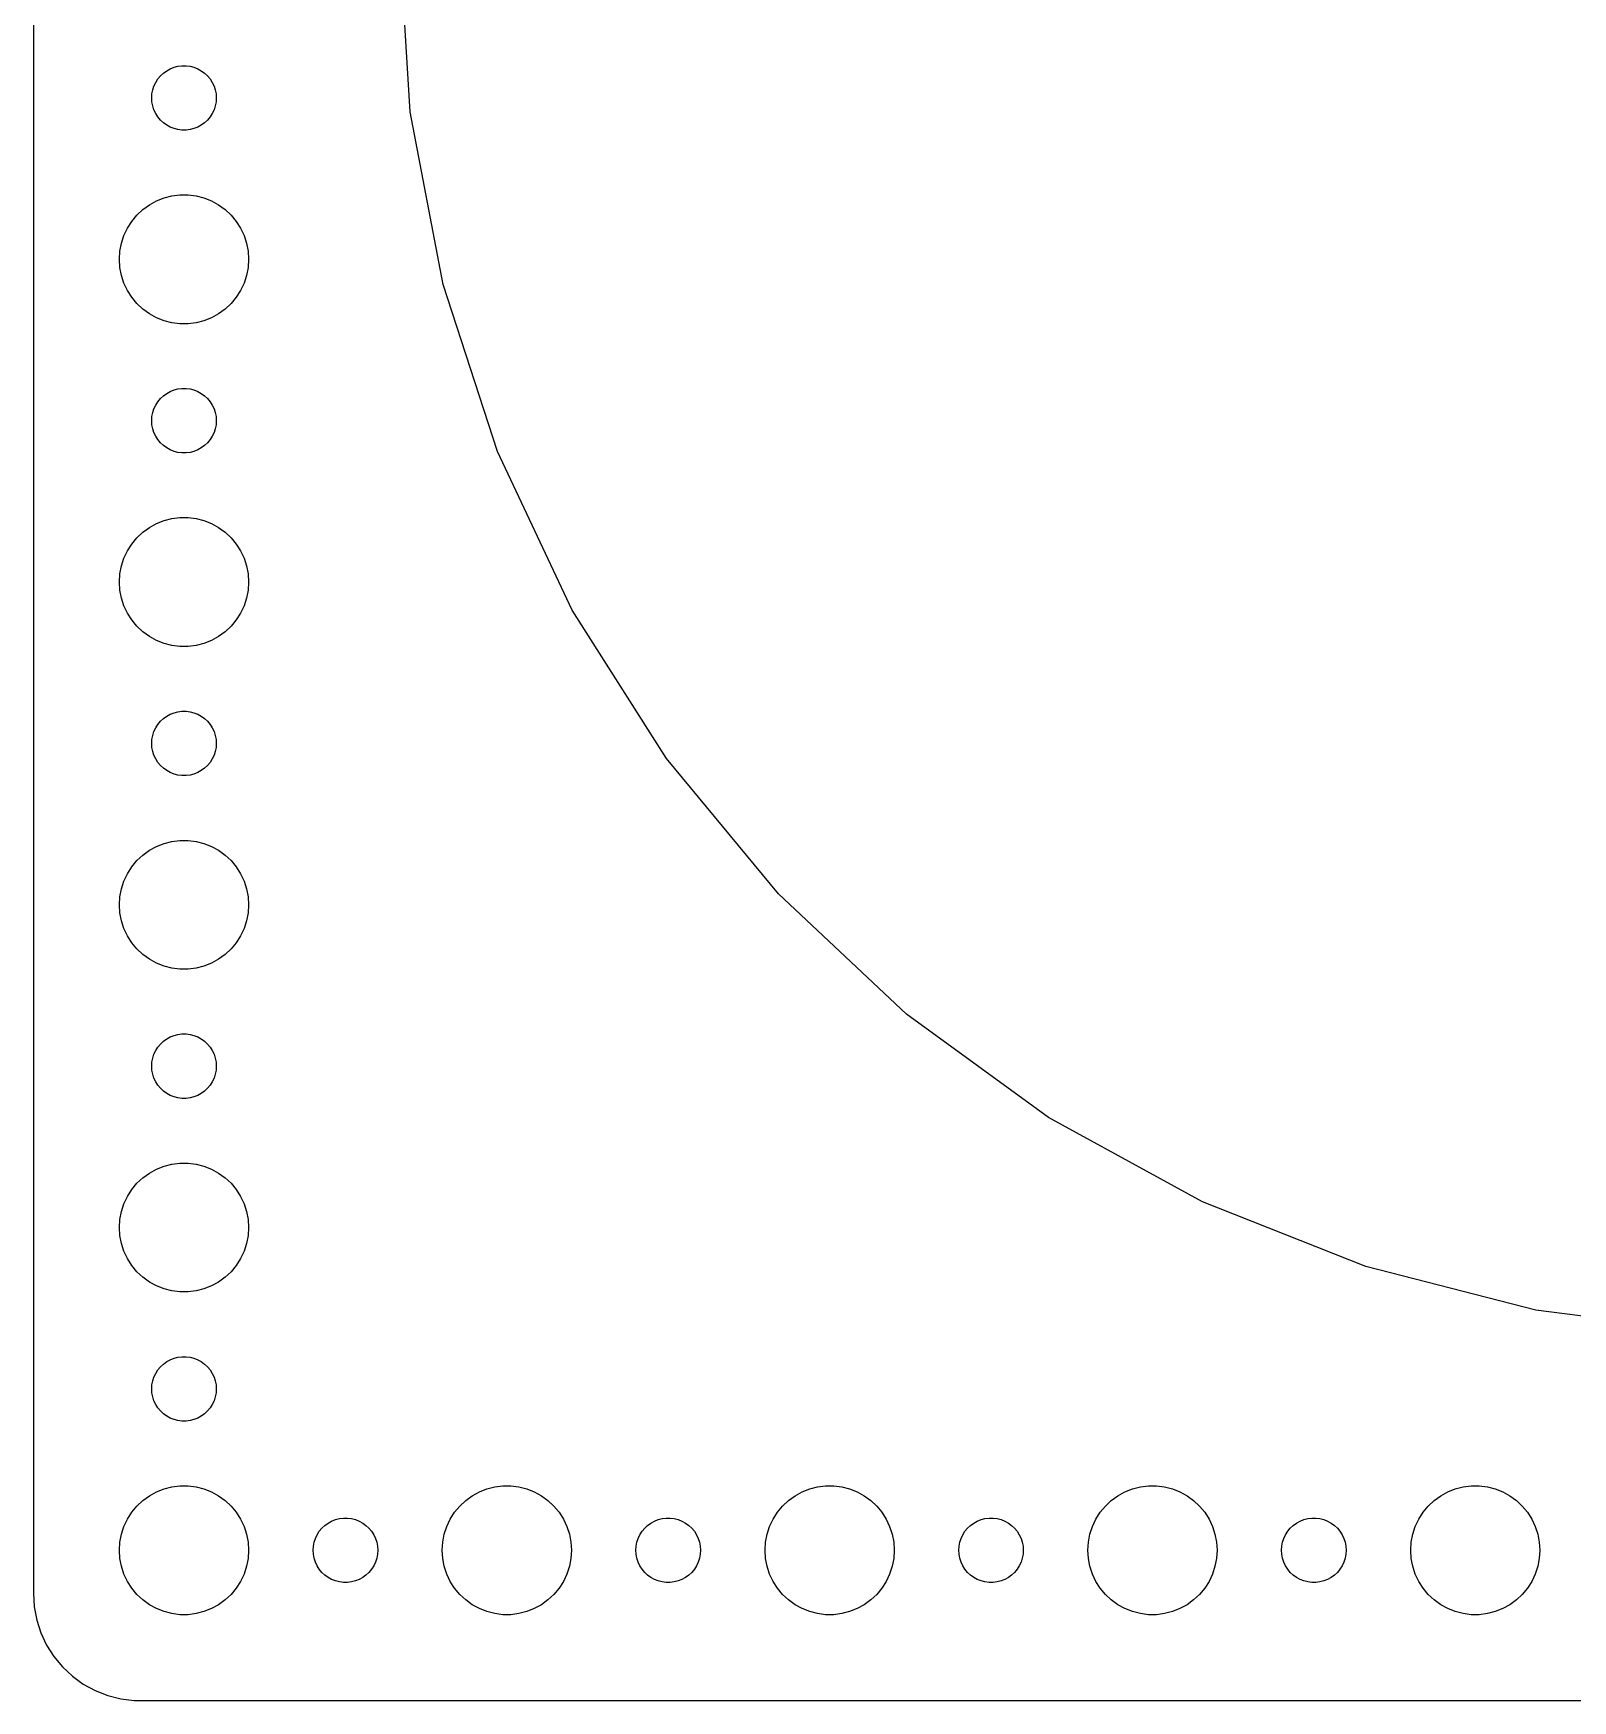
# Model space of a CAD drawing. Header units: metres. Extents: x -352 to 352, y -82 to 82.
# Drawn here: x -352 to -280.5, y -82 to -4.5 of the extents above; entities that cross this region are included whole.
import ezdxf

# ---------------------------------------------------------------- set-up
doc = ezdxf.new("R2010")
doc.units = ezdxf.units.M

msp = doc.modelspace()

# ---------------------------------------------------------------- linework, layer by layer
for p, q in [((-352, 77), (-352, -77)), ((-334.487, -8.14665), (-335, 0)), ((-345.804, -6.23351), (-345.639, -6.14275)), ((-345.639, -6.14275), (-345.464, -6.07341)), ((-345.464, -6.07341), (-345.281, -6.02657)), ((-345.281, -6.02657), (-345.094, -6.00294)), ((-345.094, -6.00294), (-344.906, -6.00294)), ((-344.906, -6.00294), (-344.719, -6.02657)), ((-344.719, -6.02657), (-344.536, -6.07341)), ((-344.536, -6.07341), (-344.361, -6.14275)), ((-344.361, -6.14275), (-344.196, -6.23351)), ((-346.453, -7.12695), (-346.395, -6.9478)), ((-346.395, -6.9478), (-346.314, -6.77736)), ((-346.314, -6.77736), (-346.214, -6.61832)), ((-346.214, -6.61832), (-346.093, -6.47318)), ((-346.093, -6.47318), (-345.956, -6.34422)), ((-345.956, -6.34422), (-345.804, -6.23351)), ((-344.196, -6.23351), (-344.044, -6.34422)), ((-344.044, -6.34422), (-343.907, -6.47318)), ((-343.907, -6.47318), (-343.786, -6.61832)), ((-343.786, -6.61832), (-343.686, -6.77736)), ((-343.686, -6.77736), (-343.605, -6.9478)), ((-343.605, -6.9478), (-343.547, -7.12695)), ((-346.5, -7.5), (-346.488, -7.312)), ((-346.488, -7.68799), (-346.5, -7.5)), ((-346.488, -7.312), (-346.453, -7.12695)), ((-346.453, -7.87303), (-346.488, -7.68799)), ((-343.547, -7.12695), (-343.512, -7.312)), ((-343.512, -7.68799), (-343.547, -7.87303)), ((-343.512, -7.312), (-343.5, -7.5)), ((-343.5, -7.5), (-343.512, -7.68799)), ((-346.395, -8.05219), (-346.453, -7.87303)), ((-346.314, -8.22263), (-346.395, -8.05219)), ((-346.214, -8.38167), (-346.314, -8.22263)), ((-346.093, -8.52681), (-346.214, -8.38167)), ((-343.786, -8.38167), (-343.907, -8.52681)), ((-343.686, -8.22263), (-343.786, -8.38167)), ((-343.605, -8.05219), (-343.686, -8.22263)), ((-343.547, -7.87303), (-343.605, -8.05219)), ((-332.958, -16.1648), (-334.487, -8.14665)), ((-345.956, -8.65576), (-346.093, -8.52681)), ((-345.804, -8.76648), (-345.956, -8.65576)), ((-345.639, -8.85724), (-345.804, -8.76648)), ((-345.464, -8.92657), (-345.639, -8.85724)), ((-345.281, -8.97342), (-345.464, -8.92657)), ((-345.094, -8.99704), (-345.281, -8.97342)), ((-344.906, -8.99704), (-345.094, -8.99704)), ((-344.719, -8.97342), (-344.906, -8.99704)), ((-344.536, -8.92657), (-344.719, -8.97342)), ((-344.361, -8.85724), (-344.536, -8.92657)), ((-344.196, -8.76648), (-344.361, -8.85724)), ((-344.044, -8.65576), (-344.196, -8.76648)), ((-343.907, -8.52681), (-344.044, -8.65576)), ((-346.607, -12.467), (-346.277, -12.2855)), ((-346.277, -12.2855), (-345.927, -12.1468)), ((-345.927, -12.1468), (-345.562, -12.0531)), ((-345.562, -12.0531), (-345.188, -12.0059)), ((-345.188, -12.0059), (-344.812, -12.0059)), ((-344.812, -12.0059), (-344.438, -12.0531)), ((-344.438, -12.0531), (-344.073, -12.1468)), ((-344.073, -12.1468), (-343.723, -12.2855)), ((-343.723, -12.2855), (-343.393, -12.467)), ((-347.427, -13.2366), (-347.187, -12.9464)), ((-347.187, -12.9464), (-346.912, -12.6884)), ((-346.912, -12.6884), (-346.607, -12.467)), ((-343.393, -12.467), (-343.088, -12.6884)), ((-343.088, -12.6884), (-342.813, -12.9464)), ((-342.813, -12.9464), (-342.573, -13.2366)), ((-347.906, -14.2539), (-347.789, -13.8956)), ((-347.789, -13.8956), (-347.629, -13.5547)), ((-347.629, -13.5547), (-347.427, -13.2366)), ((-342.573, -13.2366), (-342.371, -13.5547)), ((-342.371, -13.5547), (-342.211, -13.8956)), ((-342.211, -13.8956), (-342.094, -14.2539)), ((-348, -15), (-347.976, -14.624)), ((-347.976, -14.624), (-347.906, -14.2539)), ((-342.094, -14.2539), (-342.024, -14.624)), ((-342.024, -14.624), (-342, -15)), ((-347.976, -15.376), (-348, -15)), ((-347.906, -15.7461), (-347.976, -15.376)), ((-342.024, -15.376), (-342.094, -15.7461)), ((-342, -15), (-342.024, -15.376)), ((-347.789, -16.1044), (-347.906, -15.7461)), ((-347.629, -16.4453), (-347.789, -16.1044)), ((-342.211, -16.1044), (-342.371, -16.4453)), ((-342.094, -15.7461), (-342.211, -16.1044)), ((-330.435, -23.9281), (-332.958, -16.1648)), ((-347.427, -16.7634), (-347.629, -16.4453)), ((-347.187, -17.0536), (-347.427, -16.7634)), ((-342.573, -16.7634), (-342.813, -17.0536)), ((-342.371, -16.4453), (-342.573, -16.7634)), ((-346.912, -17.3115), (-347.187, -17.0536)), ((-346.607, -17.533), (-346.912, -17.3115)), ((-346.277, -17.7145), (-346.607, -17.533)), ((-345.927, -17.8532), (-346.277, -17.7145)), ((-343.723, -17.7145), (-344.073, -17.8532)), ((-343.393, -17.533), (-343.723, -17.7145)), ((-343.088, -17.3115), (-343.393, -17.533)), ((-342.813, -17.0536), (-343.088, -17.3115)), ((-345.562, -17.9469), (-345.927, -17.8532)), ((-345.188, -17.9941), (-345.562, -17.9469)), ((-344.812, -17.9941), (-345.188, -17.9941)), ((-344.438, -17.9469), (-344.812, -17.9941)), ((-344.073, -17.8532), (-344.438, -17.9469)), ((-346.314, -21.7774), (-346.214, -21.6183)), ((-346.214, -21.6183), (-346.093, -21.4732)), ((-346.093, -21.4732), (-345.956, -21.3442)), ((-345.956, -21.3442), (-345.804, -21.2335)), ((-345.804, -21.2335), (-345.639, -21.1427)), ((-345.639, -21.1427), (-345.464, -21.0734)), ((-345.464, -21.0734), (-345.281, -21.0266)), ((-345.281, -21.0266), (-345.094, -21.003)), ((-345.094, -21.003), (-344.906, -21.003)), ((-344.906, -21.003), (-344.719, -21.0266)), ((-344.719, -21.0266), (-344.536, -21.0734)), ((-344.536, -21.0734), (-344.361, -21.1427)), ((-344.361, -21.1427), (-344.196, -21.2335)), ((-344.196, -21.2335), (-344.044, -21.3442)), ((-344.044, -21.3442), (-343.907, -21.4732)), ((-343.907, -21.4732), (-343.786, -21.6183)), ((-343.786, -21.6183), (-343.686, -21.7774)), ((-346.5, -22.5), (-346.488, -22.312)), ((-346.488, -22.312), (-346.453, -22.127)), ((-346.453, -22.127), (-346.395, -21.9478)), ((-346.395, -21.9478), (-346.314, -21.7774)), ((-343.686, -21.7774), (-343.605, -21.9478)), ((-343.605, -21.9478), (-343.547, -22.127)), ((-343.547, -22.127), (-343.512, -22.312)), ((-343.512, -22.312), (-343.5, -22.5)), ((-346.488, -22.688), (-346.5, -22.5)), ((-346.453, -22.873), (-346.488, -22.688)), ((-346.395, -23.0522), (-346.453, -22.873)), ((-346.314, -23.2226), (-346.395, -23.0522)), ((-346.214, -23.3817), (-346.314, -23.2226)), ((-343.686, -23.2226), (-343.786, -23.3817)), ((-343.605, -23.0522), (-343.686, -23.2226)), ((-343.547, -22.873), (-343.605, -23.0522)), ((-343.512, -22.688), (-343.547, -22.873)), ((-343.5, -22.5), (-343.512, -22.688)), ((-346.093, -23.5268), (-346.214, -23.3817)), ((-345.956, -23.6558), (-346.093, -23.5268)), ((-345.804, -23.7665), (-345.956, -23.6558)), ((-345.639, -23.8572), (-345.804, -23.7665)), ((-345.464, -23.9266), (-345.639, -23.8572)), ((-345.281, -23.9734), (-345.464, -23.9266)), ((-345.094, -23.997), (-345.281, -23.9734)), ((-344.906, -23.997), (-345.094, -23.997)), ((-344.719, -23.9734), (-344.906, -23.997)), ((-344.536, -23.9266), (-344.719, -23.9734)), ((-344.361, -23.8572), (-344.536, -23.9266)), ((-344.196, -23.7665), (-344.361, -23.8572)), ((-344.044, -23.6558), (-344.196, -23.7665)), ((-343.907, -23.5268), (-344.044, -23.6558)), ((-343.786, -23.3817), (-343.907, -23.5268)), ((-326.96, -31.314), (-330.435, -23.9281)), ((-345.927, -27.1468), (-345.562, -27.0531)), ((-345.562, -27.0531), (-345.188, -27.0059)), ((-345.188, -27.0059), (-344.812, -27.0059)), ((-344.812, -27.0059), (-344.438, -27.0531)), ((-344.438, -27.0531), (-344.073, -27.1468)), ((-347.187, -27.9464), (-346.912, -27.6884)), ((-346.912, -27.6884), (-346.607, -27.467)), ((-346.607, -27.467), (-346.277, -27.2855)), ((-346.277, -27.2855), (-345.927, -27.1468)), ((-344.073, -27.1468), (-343.723, -27.2855)), ((-343.723, -27.2855), (-343.393, -27.467)), ((-343.393, -27.467), (-343.088, -27.6884)), ((-343.088, -27.6884), (-342.813, -27.9464)), ((-347.789, -28.8956), (-347.629, -28.5547)), ((-347.629, -28.5547), (-347.427, -28.2366)), ((-347.427, -28.2366), (-347.187, -27.9464)), ((-342.813, -27.9464), (-342.573, -28.2366)), ((-342.573, -28.2366), (-342.371, -28.5547)), ((-342.371, -28.5547), (-342.211, -28.8956)), ((-347.976, -29.624), (-347.906, -29.2539)), ((-347.906, -29.2539), (-347.789, -28.8956)), ((-342.211, -28.8956), (-342.094, -29.2539)), ((-342.094, -29.2539), (-342.024, -29.624)), ((-348, -30), (-347.976, -29.624)), ((-347.976, -30.376), (-348, -30)), ((-342.024, -29.624), (-342, -30)), ((-342, -30), (-342.024, -30.376)), ((-347.906, -30.7461), (-347.976, -30.376)), ((-347.789, -31.1044), (-347.906, -30.7461)), ((-342.094, -30.7461), (-342.211, -31.1044)), ((-342.024, -30.376), (-342.094, -30.7461)), ((-347.629, -31.4453), (-347.789, -31.1044)), ((-347.427, -31.7634), (-347.629, -31.4453)), ((-347.187, -32.0536), (-347.427, -31.7634)), ((-342.573, -31.7634), (-342.813, -32.0536)), ((-342.371, -31.4453), (-342.573, -31.7634)), ((-342.211, -31.1044), (-342.371, -31.4453)), ((-322.586, -38.206), (-326.96, -31.314)), ((-346.912, -32.3115), (-347.187, -32.0536)), ((-346.607, -32.533), (-346.912, -32.3115)), ((-346.277, -32.7145), (-346.607, -32.533)), ((-343.393, -32.533), (-343.723, -32.7145)), ((-343.088, -32.3115), (-343.393, -32.533)), ((-342.813, -32.0536), (-343.088, -32.3115)), ((-345.927, -32.8532), (-346.277, -32.7145)), ((-345.562, -32.9469), (-345.927, -32.8532)), ((-345.188, -32.9941), (-345.562, -32.9469)), ((-344.812, -32.9941), (-345.188, -32.9941)), ((-344.438, -32.9469), (-344.812, -32.9941)), ((-344.073, -32.8532), (-344.438, -32.9469)), ((-343.723, -32.7145), (-344.073, -32.8532)), ((-346.093, -36.4732), (-345.956, -36.3442)), ((-345.956, -36.3442), (-345.804, -36.2335)), ((-345.804, -36.2335), (-345.639, -36.1428)), ((-345.639, -36.1428), (-345.464, -36.0734)), ((-345.464, -36.0734), (-345.281, -36.0266)), ((-345.281, -36.0266), (-345.094, -36.003)), ((-345.094, -36.003), (-344.906, -36.003)), ((-344.906, -36.003), (-344.719, -36.0266)), ((-344.719, -36.0266), (-344.536, -36.0734)), ((-344.536, -36.0734), (-344.361, -36.1428)), ((-344.361, -36.1428), (-344.196, -36.2335)), ((-344.196, -36.2335), (-344.044, -36.3442)), ((-344.044, -36.3442), (-343.907, -36.4732)), ((-346.488, -37.312), (-346.453, -37.127)), ((-346.453, -37.127), (-346.395, -36.9478)), ((-346.395, -36.9478), (-346.314, -36.7774)), ((-346.314, -36.7774), (-346.214, -36.6183)), ((-346.214, -36.6183), (-346.093, -36.4732)), ((-343.907, -36.4732), (-343.786, -36.6183)), ((-343.786, -36.6183), (-343.686, -36.7774)), ((-343.686, -36.7774), (-343.605, -36.9478)), ((-343.605, -36.9478), (-343.547, -37.127)), ((-343.547, -37.127), (-343.512, -37.312)), ((-346.5, -37.5), (-346.488, -37.312)), ((-346.488, -37.688), (-346.5, -37.5)), ((-346.453, -37.873), (-346.488, -37.688)), ((-346.395, -38.0522), (-346.453, -37.873)), ((-343.547, -37.873), (-343.605, -38.0522)), ((-343.512, -37.688), (-343.547, -37.873)), ((-343.512, -37.312), (-343.5, -37.5)), ((-343.5, -37.5), (-343.512, -37.688)), ((-346.314, -38.2226), (-346.395, -38.0522)), ((-346.214, -38.3817), (-346.314, -38.2226)), ((-346.093, -38.5268), (-346.214, -38.3817)), ((-345.956, -38.6558), (-346.093, -38.5268)), ((-345.804, -38.7665), (-345.956, -38.6558)), ((-344.044, -38.6558), (-344.196, -38.7665)), ((-343.907, -38.5268), (-344.044, -38.6558)), ((-343.786, -38.3817), (-343.907, -38.5268)), ((-343.686, -38.2226), (-343.786, -38.3817)), ((-343.605, -38.0522), (-343.686, -38.2226)), ((-317.383, -44.4956), (-322.586, -38.206)), ((-345.639, -38.8572), (-345.804, -38.7665)), ((-345.464, -38.9266), (-345.639, -38.8572)), ((-345.281, -38.9734), (-345.464, -38.9266)), ((-345.094, -38.997), (-345.281, -38.9734)), ((-344.906, -38.997), (-345.094, -38.997)), ((-344.719, -38.9734), (-344.906, -38.997)), ((-344.536, -38.9266), (-344.719, -38.9734)), ((-344.361, -38.8572), (-344.536, -38.9266)), ((-344.196, -38.7665), (-344.361, -38.8572)), ((-346.912, -42.6885), (-346.607, -42.467)), ((-346.607, -42.467), (-346.277, -42.2855)), ((-346.277, -42.2855), (-345.927, -42.1468)), ((-345.927, -42.1468), (-345.562, -42.0531)), ((-345.562, -42.0531), (-345.188, -42.0059)), ((-345.188, -42.0059), (-344.812, -42.0059)), ((-344.812, -42.0059), (-344.438, -42.0531)), ((-344.438, -42.0531), (-344.073, -42.1468)), ((-344.073, -42.1468), (-343.723, -42.2855)), ((-343.723, -42.2855), (-343.393, -42.467)), ((-343.393, -42.467), (-343.088, -42.6885)), ((-347.629, -43.5547), (-347.427, -43.2366)), ((-347.427, -43.2366), (-347.187, -42.9464)), ((-347.187, -42.9464), (-346.912, -42.6885)), ((-343.088, -42.6885), (-342.813, -42.9464)), ((-342.813, -42.9464), (-342.573, -43.2366)), ((-342.573, -43.2366), (-342.371, -43.5547)), ((-347.906, -44.2539), (-347.789, -43.8956)), ((-347.789, -43.8956), (-347.629, -43.5547)), ((-342.371, -43.5547), (-342.211, -43.8956)), ((-342.211, -43.8956), (-342.094, -44.2539)), ((-348, -45), (-347.976, -44.624)), ((-347.976, -44.624), (-347.906, -44.2539)), ((-342.094, -44.2539), (-342.024, -44.624)), ((-342.024, -44.624), (-342, -45)), ((-311.433, -50.0834), (-317.383, -44.4956)), ((-347.976, -45.376), (-348, -45)), ((-347.906, -45.7461), (-347.976, -45.376)), ((-342.024, -45.376), (-342.094, -45.7461)), ((-342, -45), (-342.024, -45.376)), ((-347.789, -46.1044), (-347.906, -45.7461)), ((-347.629, -46.4453), (-347.789, -46.1044)), ((-347.427, -46.7634), (-347.629, -46.4453)), ((-342.371, -46.4453), (-342.573, -46.7634)), ((-342.211, -46.1044), (-342.371, -46.4453)), ((-342.094, -45.7461), (-342.211, -46.1044)), ((-347.187, -47.0536), (-347.427, -46.7634)), ((-346.912, -47.3115), (-347.187, -47.0536)), ((-342.813, -47.0536), (-343.088, -47.3115)), ((-342.573, -46.7634), (-342.813, -47.0536)), ((-346.607, -47.533), (-346.912, -47.3115)), ((-346.277, -47.7145), (-346.607, -47.533)), ((-345.927, -47.8532), (-346.277, -47.7145)), ((-345.562, -47.9469), (-345.927, -47.8532)), ((-345.188, -47.9941), (-345.562, -47.9469)), ((-344.812, -47.9941), (-345.188, -47.9941)), ((-344.438, -47.9469), (-344.812, -47.9941)), ((-344.073, -47.8532), (-344.438, -47.9469)), ((-343.723, -47.7145), (-344.073, -47.8532)), ((-343.393, -47.533), (-343.723, -47.7145)), ((-343.088, -47.3115), (-343.393, -47.533)), ((-304.829, -54.8813), (-311.433, -50.0834)), ((-345.804, -51.2335), (-345.639, -51.1428)), ((-345.639, -51.1428), (-345.464, -51.0734)), ((-345.464, -51.0734), (-345.281, -51.0266)), ((-345.281, -51.0266), (-345.094, -51.003)), ((-345.094, -51.003), (-344.906, -51.003)), ((-344.906, -51.003), (-344.719, -51.0266)), ((-344.719, -51.0266), (-344.536, -51.0734)), ((-344.536, -51.0734), (-344.361, -51.1428)), ((-344.361, -51.1428), (-344.196, -51.2335)), ((-346.395, -51.9478), (-346.314, -51.7774)), ((-346.314, -51.7774), (-346.214, -51.6183)), ((-346.214, -51.6183), (-346.093, -51.4732)), ((-346.093, -51.4732), (-345.956, -51.3442)), ((-345.956, -51.3442), (-345.804, -51.2335)), ((-344.196, -51.2335), (-344.044, -51.3442)), ((-344.044, -51.3442), (-343.907, -51.4732)), ((-343.907, -51.4732), (-343.786, -51.6183)), ((-343.786, -51.6183), (-343.686, -51.7774)), ((-343.686, -51.7774), (-343.605, -51.9478)), ((-346.5, -52.5), (-346.488, -52.312)), ((-346.488, -52.688), (-346.5, -52.5)), ((-346.488, -52.312), (-346.453, -52.127)), ((-346.453, -52.873), (-346.488, -52.688)), ((-346.453, -52.127), (-346.395, -51.9478)), ((-343.605, -51.9478), (-343.547, -52.127)), ((-343.547, -52.127), (-343.512, -52.312)), ((-343.512, -52.688), (-343.547, -52.873)), ((-343.512, -52.312), (-343.5, -52.5)), ((-343.5, -52.5), (-343.512, -52.688)), ((-346.395, -53.0522), (-346.453, -52.873)), ((-346.314, -53.2226), (-346.395, -53.0522)), ((-346.214, -53.3817), (-346.314, -53.2226)), ((-346.093, -53.5268), (-346.214, -53.3817)), ((-343.786, -53.3817), (-343.907, -53.5268)), ((-343.686, -53.2226), (-343.786, -53.3817)), ((-343.605, -53.0522), (-343.686, -53.2226)), ((-343.547, -52.873), (-343.605, -53.0522)), ((-345.956, -53.6558), (-346.093, -53.5268)), ((-345.804, -53.7665), (-345.956, -53.6558)), ((-345.639, -53.8572), (-345.804, -53.7665)), ((-345.464, -53.9266), (-345.639, -53.8572)), ((-345.281, -53.9734), (-345.464, -53.9266)), ((-345.094, -53.997), (-345.281, -53.9734)), ((-344.906, -53.997), (-345.094, -53.997)), ((-344.719, -53.9734), (-344.906, -53.997)), ((-344.536, -53.9266), (-344.719, -53.9734)), ((-344.361, -53.8572), (-344.536, -53.9266)), ((-344.196, -53.7665), (-344.361, -53.8572)), ((-344.044, -53.6558), (-344.196, -53.7665)), ((-343.907, -53.5268), (-344.044, -53.6558)), ((-297.676, -58.8138), (-304.829, -54.8813)), ((-346.607, -57.467), (-346.277, -57.2855)), ((-346.277, -57.2855), (-345.927, -57.1468)), ((-345.927, -57.1468), (-345.562, -57.0531)), ((-345.562, -57.0531), (-345.188, -57.0059)), ((-345.188, -57.0059), (-344.812, -57.0059)), ((-344.812, -57.0059), (-344.438, -57.0531)), ((-344.438, -57.0531), (-344.073, -57.1468)), ((-344.073, -57.1468), (-343.723, -57.2855)), ((-343.723, -57.2855), (-343.393, -57.467)), ((-347.427, -58.2366), (-347.187, -57.9464)), ((-347.187, -57.9464), (-346.912, -57.6885)), ((-346.912, -57.6885), (-346.607, -57.467)), ((-343.393, -57.467), (-343.088, -57.6885)), ((-343.088, -57.6885), (-342.813, -57.9464)), ((-342.813, -57.9464), (-342.573, -58.2366)), ((-347.789, -58.8956), (-347.629, -58.5547)), ((-347.629, -58.5547), (-347.427, -58.2366)), ((-342.573, -58.2366), (-342.371, -58.5547)), ((-342.371, -58.5547), (-342.211, -58.8956)), ((-290.086, -61.8187), (-297.676, -58.8138)), ((-348, -60), (-347.976, -59.624)), ((-347.976, -59.624), (-347.906, -59.2539)), ((-347.906, -59.2539), (-347.789, -58.8956)), ((-342.211, -58.8956), (-342.094, -59.2539)), ((-342.094, -59.2539), (-342.024, -59.624)), ((-342.024, -59.624), (-342, -60)), ((-347.976, -60.376), (-348, -60)), ((-347.906, -60.7461), (-347.976, -60.376)), ((-342.024, -60.376), (-342.094, -60.7461)), ((-342, -60), (-342.024, -60.376)), ((-347.789, -61.1044), (-347.906, -60.7461)), ((-347.629, -61.4453), (-347.789, -61.1044)), ((-342.211, -61.1044), (-342.371, -61.4453)), ((-342.094, -60.7461), (-342.211, -61.1044)), ((-347.427, -61.7634), (-347.629, -61.4453)), ((-347.187, -62.0536), (-347.427, -61.7634)), ((-342.573, -61.7634), (-342.813, -62.0536)), ((-342.371, -61.4453), (-342.573, -61.7634)), ((-282.18, -63.8487), (-290.086, -61.8187)), ((-346.912, -62.3115), (-347.187, -62.0536)), ((-346.607, -62.533), (-346.912, -62.3115)), ((-346.277, -62.7145), (-346.607, -62.533)), ((-345.927, -62.8532), (-346.277, -62.7145)), ((-343.723, -62.7145), (-344.073, -62.8532)), ((-343.393, -62.533), (-343.723, -62.7145)), ((-343.088, -62.3115), (-343.393, -62.533)), ((-342.813, -62.0536), (-343.088, -62.3115)), ((-345.562, -62.9469), (-345.927, -62.8532)), ((-345.188, -62.9941), (-345.562, -62.9469)), ((-344.812, -62.9941), (-345.188, -62.9941)), ((-344.438, -62.9469), (-344.812, -62.9941)), ((-344.073, -62.8532), (-344.438, -62.9469)), ((-274.081, -64.8717), (-282.18, -63.8487)), ((-346.314, -66.7774), (-346.214, -66.6183)), ((-346.214, -66.6183), (-346.093, -66.4732)), ((-346.093, -66.4732), (-345.956, -66.3442)), ((-345.956, -66.3442), (-345.804, -66.2335)), ((-345.804, -66.2335), (-345.639, -66.1428)), ((-345.639, -66.1428), (-345.464, -66.0734)), ((-345.464, -66.0734), (-345.281, -66.0266)), ((-345.281, -66.0266), (-345.094, -66.003)), ((-345.094, -66.003), (-344.906, -66.003)), ((-344.906, -66.003), (-344.719, -66.0266)), ((-344.719, -66.0266), (-344.536, -66.0734)), ((-344.536, -66.0734), (-344.361, -66.1428)), ((-344.361, -66.1428), (-344.196, -66.2335)), ((-344.196, -66.2335), (-344.044, -66.3442)), ((-344.044, -66.3442), (-343.907, -66.4732)), ((-343.907, -66.4732), (-343.786, -66.6183)), ((-343.786, -66.6183), (-343.686, -66.7774)), ((-346.5, -67.5), (-346.488, -67.312)), ((-346.488, -67.312), (-346.453, -67.127)), ((-346.453, -67.127), (-346.395, -66.9478)), ((-346.395, -66.9478), (-346.314, -66.7774)), ((-343.686, -66.7774), (-343.605, -66.9478)), ((-343.605, -66.9478), (-343.547, -67.127)), ((-343.547, -67.127), (-343.512, -67.312)), ((-343.512, -67.312), (-343.5, -67.5)), ((-346.488, -67.688), (-346.5, -67.5)), ((-346.453, -67.873), (-346.488, -67.688)), ((-346.395, -68.0522), (-346.453, -67.873)), ((-346.314, -68.2226), (-346.395, -68.0522)), ((-343.605, -68.0522), (-343.686, -68.2226)), ((-343.547, -67.873), (-343.605, -68.0522)), ((-343.512, -67.688), (-343.547, -67.873)), ((-343.5, -67.5), (-343.512, -67.688)), ((-346.214, -68.3817), (-346.314, -68.2226)), ((-346.093, -68.5268), (-346.214, -68.3817)), ((-345.956, -68.6558), (-346.093, -68.5268)), ((-345.804, -68.7665), (-345.956, -68.6558)), ((-345.639, -68.8572), (-345.804, -68.7665)), ((-345.464, -68.9266), (-345.639, -68.8572)), ((-345.281, -68.9734), (-345.464, -68.9266)), ((-344.536, -68.9266), (-344.719, -68.9734)), ((-344.361, -68.8572), (-344.536, -68.9266)), ((-344.196, -68.7665), (-344.361, -68.8572)), ((-344.044, -68.6558), (-344.196, -68.7665)), ((-343.907, -68.5268), (-344.044, -68.6558)), ((-343.786, -68.3817), (-343.907, -68.5268)), ((-343.686, -68.2226), (-343.786, -68.3817)), ((-345.094, -68.997), (-345.281, -68.9734)), ((-344.906, -68.997), (-345.094, -68.997)), ((-344.719, -68.9734), (-344.906, -68.997)), ((-345.927, -72.1468), (-345.562, -72.0531)), ((-345.562, -72.0531), (-345.188, -72.0059)), ((-345.188, -72.0059), (-344.812, -72.0059)), ((-344.812, -72.0059), (-344.438, -72.0531)), ((-344.438, -72.0531), (-344.073, -72.1468)), ((-330.927, -72.1468), (-330.562, -72.0531)), ((-330.562, -72.0531), (-330.188, -72.0059)), ((-330.188, -72.0059), (-329.812, -72.0059)), ((-329.812, -72.0059), (-329.438, -72.0531)), ((-329.438, -72.0531), (-329.073, -72.1468)), ((-315.927, -72.1468), (-315.562, -72.0531)), ((-315.562, -72.0531), (-315.188, -72.0059)), ((-315.188, -72.0059), (-314.812, -72.0059)), ((-314.812, -72.0059), (-314.438, -72.0531)), ((-314.438, -72.0531), (-314.073, -72.1468)), ((-300.927, -72.1468), (-300.562, -72.0531)), ((-300.562, -72.0531), (-300.188, -72.0059)), ((-300.188, -72.0059), (-299.812, -72.0059)), ((-299.812, -72.0059), (-299.438, -72.0531)), ((-299.438, -72.0531), (-299.073, -72.1468)), ((-285.927, -72.1468), (-285.562, -72.0531)), ((-285.562, -72.0531), (-285.188, -72.0059)), ((-285.188, -72.0059), (-284.812, -72.0059)), ((-284.812, -72.0059), (-284.438, -72.0531)), ((-284.438, -72.0531), (-284.073, -72.1468)), ((-347.187, -72.9464), (-346.912, -72.6885)), ((-346.912, -72.6885), (-346.607, -72.467)), ((-346.607, -72.467), (-346.277, -72.2855)), ((-346.277, -72.2855), (-345.927, -72.1468)), ((-344.073, -72.1468), (-343.723, -72.2855)), ((-343.723, -72.2855), (-343.393, -72.467)), ((-343.393, -72.467), (-343.088, -72.6885)), ((-343.088, -72.6885), (-342.813, -72.9464)), ((-332.187, -72.9464), (-331.912, -72.6885)), ((-331.912, -72.6885), (-331.607, -72.467)), ((-331.607, -72.467), (-331.277, -72.2855)), ((-331.277, -72.2855), (-330.927, -72.1468)), ((-329.073, -72.1468), (-328.723, -72.2855)), ((-328.723, -72.2855), (-328.393, -72.467)), ((-328.393, -72.467), (-328.088, -72.6885)), ((-328.088, -72.6885), (-327.813, -72.9464)), ((-317.187, -72.9464), (-316.912, -72.6885)), ((-316.912, -72.6885), (-316.607, -72.467)), ((-316.607, -72.467), (-316.277, -72.2855)), ((-316.277, -72.2855), (-315.927, -72.1468)), ((-314.073, -72.1468), (-313.723, -72.2855)), ((-313.723, -72.2855), (-313.393, -72.467)), ((-313.393, -72.467), (-313.088, -72.6885)), ((-313.088, -72.6885), (-312.813, -72.9464)), ((-302.187, -72.9464), (-301.912, -72.6885)), ((-301.912, -72.6885), (-301.607, -72.467)), ((-301.607, -72.467), (-301.277, -72.2855)), ((-301.277, -72.2855), (-300.927, -72.1468)), ((-299.073, -72.1468), (-298.723, -72.2855)), ((-298.723, -72.2855), (-298.393, -72.467)), ((-298.393, -72.467), (-298.088, -72.6885)), ((-298.088, -72.6885), (-297.813, -72.9464)), ((-287.187, -72.9464), (-286.912, -72.6885)), ((-286.912, -72.6885), (-286.607, -72.467)), ((-286.607, -72.467), (-286.277, -72.2855)), ((-286.277, -72.2855), (-285.927, -72.1468)), ((-284.073, -72.1468), (-283.723, -72.2855)), ((-283.723, -72.2855), (-283.393, -72.467)), ((-283.393, -72.467), (-283.088, -72.6885)), ((-283.088, -72.6885), (-282.813, -72.9464)), ((-347.789, -73.8956), (-347.629, -73.5547)), ((-347.629, -73.5547), (-347.427, -73.2366)), ((-347.427, -73.2366), (-347.187, -72.9464)), ((-342.813, -72.9464), (-342.573, -73.2366)), ((-342.573, -73.2366), (-342.371, -73.5547)), ((-342.371, -73.5547), (-342.211, -73.8956)), ((-338.139, -73.6428), (-337.964, -73.5734)), ((-337.964, -73.5734), (-337.781, -73.5266)), ((-337.781, -73.5266), (-337.594, -73.503)), ((-337.594, -73.503), (-337.406, -73.503)), ((-337.406, -73.503), (-337.219, -73.5266)), ((-337.219, -73.5266), (-337.036, -73.5734)), ((-337.036, -73.5734), (-336.861, -73.6428)), ((-332.789, -73.8956), (-332.629, -73.5547)), ((-332.629, -73.5547), (-332.427, -73.2366)), ((-332.427, -73.2366), (-332.187, -72.9464)), ((-327.813, -72.9464), (-327.573, -73.2366)), ((-327.573, -73.2366), (-327.371, -73.5547)), ((-327.371, -73.5547), (-327.211, -73.8956)), ((-323.139, -73.6428), (-322.964, -73.5734)), ((-322.964, -73.5734), (-322.781, -73.5266)), ((-322.781, -73.5266), (-322.594, -73.503)), ((-322.594, -73.503), (-322.406, -73.503)), ((-322.406, -73.503), (-322.219, -73.5266)), ((-322.219, -73.5266), (-322.036, -73.5734)), ((-322.036, -73.5734), (-321.861, -73.6428)), ((-317.789, -73.8956), (-317.629, -73.5547)), ((-317.629, -73.5547), (-317.427, -73.2366)), ((-317.427, -73.2366), (-317.187, -72.9464)), ((-312.813, -72.9464), (-312.573, -73.2366)), ((-312.573, -73.2366), (-312.371, -73.5547)), ((-312.371, -73.5547), (-312.211, -73.8956)), ((-308.139, -73.6428), (-307.964, -73.5734)), ((-307.964, -73.5734), (-307.781, -73.5266)), ((-307.781, -73.5266), (-307.594, -73.503)), ((-307.594, -73.503), (-307.406, -73.503)), ((-307.406, -73.503), (-307.219, -73.5266)), ((-307.219, -73.5266), (-307.036, -73.5734)), ((-307.036, -73.5734), (-306.861, -73.6428)), ((-302.789, -73.8956), (-302.629, -73.5547)), ((-302.629, -73.5547), (-302.427, -73.2366)), ((-302.427, -73.2366), (-302.187, -72.9464)), ((-297.813, -72.9464), (-297.573, -73.2366)), ((-297.573, -73.2366), (-297.371, -73.5547)), ((-297.371, -73.5547), (-297.211, -73.8956)), ((-293.139, -73.6428), (-292.964, -73.5734)), ((-292.964, -73.5734), (-292.781, -73.5266)), ((-292.781, -73.5266), (-292.594, -73.503)), ((-292.594, -73.503), (-292.406, -73.503)), ((-292.406, -73.503), (-292.219, -73.5266)), ((-292.219, -73.5266), (-292.036, -73.5734)), ((-292.036, -73.5734), (-291.861, -73.6428)), ((-287.789, -73.8956), (-287.629, -73.5547)), ((-287.629, -73.5547), (-287.427, -73.2366)), ((-287.427, -73.2366), (-287.187, -72.9464)), ((-282.813, -72.9464), (-282.573, -73.2366)), ((-282.573, -73.2366), (-282.371, -73.5547)), ((-282.371, -73.5547), (-282.211, -73.8956)), ((-347.976, -74.624), (-347.906, -74.2539)), ((-347.906, -74.2539), (-347.789, -73.8956)), ((-342.211, -73.8956), (-342.094, -74.2539)), ((-342.094, -74.2539), (-342.024, -74.624)), ((-338.895, -74.4478), (-338.814, -74.2774)), ((-338.814, -74.2774), (-338.714, -74.1183)), ((-338.714, -74.1183), (-338.593, -73.9732)), ((-338.593, -73.9732), (-338.456, -73.8442)), ((-338.456, -73.8442), (-338.304, -73.7335)), ((-338.304, -73.7335), (-338.139, -73.6428)), ((-336.861, -73.6428), (-336.696, -73.7335)), ((-336.696, -73.7335), (-336.544, -73.8442)), ((-336.544, -73.8442), (-336.407, -73.9732)), ((-336.407, -73.9732), (-336.286, -74.1183)), ((-336.286, -74.1183), (-336.186, -74.2774)), ((-336.186, -74.2774), (-336.105, -74.4478)), ((-332.976, -74.624), (-332.906, -74.2539)), ((-332.906, -74.2539), (-332.789, -73.8956)), ((-327.211, -73.8956), (-327.094, -74.2539)), ((-327.094, -74.2539), (-327.024, -74.624)), ((-323.895, -74.4478), (-323.814, -74.2774)), ((-323.814, -74.2774), (-323.714, -74.1183)), ((-323.714, -74.1183), (-323.593, -73.9732)), ((-323.593, -73.9732), (-323.456, -73.8442)), ((-323.456, -73.8442), (-323.304, -73.7335)), ((-323.304, -73.7335), (-323.139, -73.6428)), ((-321.861, -73.6428), (-321.696, -73.7335)), ((-321.696, -73.7335), (-321.544, -73.8442)), ((-321.544, -73.8442), (-321.407, -73.9732)), ((-321.407, -73.9732), (-321.286, -74.1183)), ((-321.286, -74.1183), (-321.186, -74.2774)), ((-321.186, -74.2774), (-321.105, -74.4478)), ((-317.976, -74.624), (-317.906, -74.2539)), ((-317.906, -74.2539), (-317.789, -73.8956)), ((-312.211, -73.8956), (-312.094, -74.2539)), ((-312.094, -74.2539), (-312.024, -74.624)), ((-308.895, -74.4478), (-308.814, -74.2774)), ((-308.814, -74.2774), (-308.714, -74.1183)), ((-308.714, -74.1183), (-308.593, -73.9732)), ((-308.593, -73.9732), (-308.456, -73.8442)), ((-308.456, -73.8442), (-308.304, -73.7335)), ((-308.304, -73.7335), (-308.139, -73.6428)), ((-306.861, -73.6428), (-306.696, -73.7335)), ((-306.696, -73.7335), (-306.544, -73.8442)), ((-306.544, -73.8442), (-306.407, -73.9732)), ((-306.407, -73.9732), (-306.286, -74.1183)), ((-306.286, -74.1183), (-306.186, -74.2774)), ((-306.186, -74.2774), (-306.105, -74.4478)), ((-302.976, -74.624), (-302.906, -74.2539)), ((-302.906, -74.2539), (-302.789, -73.8956)), ((-297.211, -73.8956), (-297.094, -74.2539)), ((-297.094, -74.2539), (-297.024, -74.624)), ((-293.895, -74.4478), (-293.814, -74.2774)), ((-293.814, -74.2774), (-293.714, -74.1183)), ((-293.714, -74.1183), (-293.593, -73.9732)), ((-293.593, -73.9732), (-293.456, -73.8442)), ((-293.456, -73.8442), (-293.304, -73.7335)), ((-293.304, -73.7335), (-293.139, -73.6428)), ((-291.861, -73.6428), (-291.696, -73.7335)), ((-291.696, -73.7335), (-291.544, -73.8442)), ((-291.544, -73.8442), (-291.407, -73.9732)), ((-291.407, -73.9732), (-291.286, -74.1183)), ((-291.286, -74.1183), (-291.186, -74.2774)), ((-291.186, -74.2774), (-291.105, -74.4478)), ((-287.976, -74.624), (-287.906, -74.2539)), ((-287.906, -74.2539), (-287.789, -73.8956)), ((-282.211, -73.8956), (-282.094, -74.2539)), ((-282.094, -74.2539), (-282.024, -74.624)), ((-348, -75), (-347.976, -74.624)), ((-347.976, -75.376), (-348, -75)), ((-342.024, -74.624), (-342, -75)), ((-342, -75), (-342.024, -75.376)), ((-339, -75), (-338.988, -74.812)), ((-338.988, -75.188), (-339, -75)), ((-338.988, -74.812), (-338.953, -74.627)), ((-338.953, -74.627), (-338.895, -74.4478)), ((-336.105, -74.4478), (-336.047, -74.627)), ((-336.047, -74.627), (-336.012, -74.812)), ((-336.012, -74.812), (-336, -75)), ((-336, -75), (-336.012, -75.188)), ((-333, -75), (-332.976, -74.624)), ((-332.976, -75.376), (-333, -75)), ((-327.024, -74.624), (-327, -75)), ((-327, -75), (-327.024, -75.376)), ((-324, -75), (-323.988, -74.812)), ((-323.988, -75.188), (-324, -75)), ((-323.988, -74.812), (-323.953, -74.627)), ((-323.953, -74.627), (-323.895, -74.4478)), ((-321.105, -74.4478), (-321.047, -74.627)), ((-321.047, -74.627), (-321.012, -74.812)), ((-321.012, -74.812), (-321, -75)), ((-321, -75), (-321.012, -75.188)), ((-318, -75), (-317.976, -74.624)), ((-317.976, -75.376), (-318, -75)), ((-312.024, -74.624), (-312, -75)), ((-312, -75), (-312.024, -75.376)), ((-309, -75), (-308.988, -74.812)), ((-308.988, -75.188), (-309, -75)), ((-308.988, -74.812), (-308.953, -74.627)), ((-308.953, -74.627), (-308.895, -74.4478)), ((-306.105, -74.4478), (-306.047, -74.627)), ((-306.047, -74.627), (-306.012, -74.812)), ((-306.012, -74.812), (-306, -75)), ((-306, -75), (-306.012, -75.188)), ((-303, -75), (-302.976, -74.624)), ((-302.976, -75.376), (-303, -75)), ((-297.024, -74.624), (-297, -75)), ((-297, -75), (-297.024, -75.376)), ((-294, -75), (-293.988, -74.812)), ((-293.988, -75.188), (-294, -75)), ((-293.988, -74.812), (-293.953, -74.627)), ((-293.953, -74.627), (-293.895, -74.4478)), ((-291.105, -74.4478), (-291.047, -74.627)), ((-291.047, -74.627), (-291.012, -74.812)), ((-291.012, -74.812), (-291, -75)), ((-291, -75), (-291.012, -75.188)), ((-288, -75), (-287.976, -74.624)), ((-287.976, -75.376), (-288, -75)), ((-282.024, -74.624), (-282, -75)), ((-282, -75), (-282.024, -75.376)), ((-347.906, -75.7461), (-347.976, -75.376)), ((-347.789, -76.1044), (-347.906, -75.7461)), ((-342.094, -75.7461), (-342.211, -76.1044)), ((-342.024, -75.376), (-342.094, -75.7461)), ((-338.953, -75.373), (-338.988, -75.188)), ((-338.895, -75.5522), (-338.953, -75.373)), ((-338.814, -75.7226), (-338.895, -75.5522)), ((-338.714, -75.8817), (-338.814, -75.7226)), ((-338.593, -76.0268), (-338.714, -75.8817)), ((-336.286, -75.8817), (-336.407, -76.0268)), ((-336.186, -75.7226), (-336.286, -75.8817)), ((-336.105, -75.5522), (-336.186, -75.7226)), ((-336.047, -75.373), (-336.105, -75.5522)), ((-336.012, -75.188), (-336.047, -75.373)), ((-332.906, -75.7461), (-332.976, -75.376)), ((-332.789, -76.1044), (-332.906, -75.7461)), ((-327.094, -75.7461), (-327.211, -76.1044)), ((-327.024, -75.376), (-327.094, -75.7461)), ((-323.953, -75.373), (-323.988, -75.188)), ((-323.895, -75.5522), (-323.953, -75.373)), ((-323.814, -75.7226), (-323.895, -75.5522)), ((-323.714, -75.8817), (-323.814, -75.7226)), ((-323.593, -76.0268), (-323.714, -75.8817)), ((-321.286, -75.8817), (-321.407, -76.0268)), ((-321.186, -75.7226), (-321.286, -75.8817)), ((-321.105, -75.5522), (-321.186, -75.7226)), ((-321.047, -75.373), (-321.105, -75.5522)), ((-321.012, -75.188), (-321.047, -75.373)), ((-317.906, -75.7461), (-317.976, -75.376)), ((-317.789, -76.1044), (-317.906, -75.7461)), ((-312.094, -75.7461), (-312.211, -76.1044)), ((-312.024, -75.376), (-312.094, -75.7461)), ((-308.953, -75.373), (-308.988, -75.188)), ((-308.895, -75.5522), (-308.953, -75.373)), ((-308.814, -75.7226), (-308.895, -75.5522)), ((-308.714, -75.8817), (-308.814, -75.7226)), ((-308.593, -76.0268), (-308.714, -75.8817)), ((-306.286, -75.8817), (-306.407, -76.0268)), ((-306.186, -75.7226), (-306.286, -75.8817)), ((-306.105, -75.5522), (-306.186, -75.7226)), ((-306.047, -75.373), (-306.105, -75.5522)), ((-306.012, -75.188), (-306.047, -75.373)), ((-302.906, -75.7461), (-302.976, -75.376)), ((-302.789, -76.1044), (-302.906, -75.7461)), ((-297.094, -75.7461), (-297.211, -76.1044)), ((-297.024, -75.376), (-297.094, -75.7461)), ((-293.953, -75.373), (-293.988, -75.188)), ((-293.895, -75.5522), (-293.953, -75.373)), ((-293.814, -75.7226), (-293.895, -75.5522)), ((-293.714, -75.8817), (-293.814, -75.7226)), ((-293.593, -76.0268), (-293.714, -75.8817)), ((-291.286, -75.8817), (-291.407, -76.0268)), ((-291.186, -75.7226), (-291.286, -75.8817)), ((-291.105, -75.5522), (-291.186, -75.7226)), ((-291.047, -75.373), (-291.105, -75.5522)), ((-291.012, -75.188), (-291.047, -75.373)), ((-287.906, -75.7461), (-287.976, -75.376)), ((-287.789, -76.1044), (-287.906, -75.7461)), ((-282.094, -75.7461), (-282.211, -76.1044)), ((-282.024, -75.376), (-282.094, -75.7461)), ((-347.629, -76.4453), (-347.789, -76.1044)), ((-347.427, -76.7634), (-347.629, -76.4453)), ((-342.371, -76.4453), (-342.573, -76.7634)), ((-342.211, -76.1044), (-342.371, -76.4453)), ((-338.456, -76.1558), (-338.593, -76.0268)), ((-338.304, -76.2665), (-338.456, -76.1558)), ((-338.139, -76.3572), (-338.304, -76.2665)), ((-337.964, -76.4266), (-338.139, -76.3572)), ((-337.781, -76.4734), (-337.964, -76.4266)), ((-337.594, -76.497), (-337.781, -76.4734)), ((-337.406, -76.497), (-337.594, -76.497)), ((-337.219, -76.4734), (-337.406, -76.497)), ((-337.036, -76.4266), (-337.219, -76.4734)), ((-336.861, -76.3572), (-337.036, -76.4266)), ((-336.696, -76.2665), (-336.861, -76.3572)), ((-336.544, -76.1558), (-336.696, -76.2665)), ((-336.407, -76.0268), (-336.544, -76.1558)), ((-332.629, -76.4453), (-332.789, -76.1044)), ((-332.427, -76.7634), (-332.629, -76.4453)), ((-327.371, -76.4453), (-327.573, -76.7634)), ((-327.211, -76.1044), (-327.371, -76.4453)), ((-323.456, -76.1558), (-323.593, -76.0268)), ((-323.304, -76.2665), (-323.456, -76.1558)), ((-323.139, -76.3572), (-323.304, -76.2665)), ((-322.964, -76.4266), (-323.139, -76.3572)), ((-322.781, -76.4734), (-322.964, -76.4266)), ((-322.594, -76.497), (-322.781, -76.4734)), ((-322.406, -76.497), (-322.594, -76.497)), ((-322.219, -76.4734), (-322.406, -76.497)), ((-322.036, -76.4266), (-322.219, -76.4734)), ((-321.861, -76.3572), (-322.036, -76.4266)), ((-321.696, -76.2665), (-321.861, -76.3572)), ((-321.544, -76.1558), (-321.696, -76.2665)), ((-321.407, -76.0268), (-321.544, -76.1558)), ((-317.629, -76.4453), (-317.789, -76.1044)), ((-317.427, -76.7634), (-317.629, -76.4453)), ((-312.371, -76.4453), (-312.573, -76.7634)), ((-312.211, -76.1044), (-312.371, -76.4453)), ((-308.456, -76.1558), (-308.593, -76.0268)), ((-308.304, -76.2665), (-308.456, -76.1558)), ((-308.139, -76.3572), (-308.304, -76.2665)), ((-307.964, -76.4266), (-308.139, -76.3572)), ((-307.781, -76.4734), (-307.964, -76.4266)), ((-307.594, -76.497), (-307.781, -76.4734)), ((-307.406, -76.497), (-307.594, -76.497)), ((-307.219, -76.4734), (-307.406, -76.497)), ((-307.036, -76.4266), (-307.219, -76.4734)), ((-306.861, -76.3572), (-307.036, -76.4266)), ((-306.696, -76.2665), (-306.861, -76.3572)), ((-306.544, -76.1558), (-306.696, -76.2665)), ((-306.407, -76.0268), (-306.544, -76.1558)), ((-302.629, -76.4453), (-302.789, -76.1044)), ((-302.427, -76.7634), (-302.629, -76.4453)), ((-297.371, -76.4453), (-297.573, -76.7634)), ((-297.211, -76.1044), (-297.371, -76.4453)), ((-293.456, -76.1558), (-293.593, -76.0268)), ((-293.304, -76.2665), (-293.456, -76.1558)), ((-293.139, -76.3572), (-293.304, -76.2665)), ((-292.964, -76.4266), (-293.139, -76.3572)), ((-292.781, -76.4734), (-292.964, -76.4266)), ((-292.594, -76.497), (-292.781, -76.4734)), ((-292.406, -76.497), (-292.594, -76.497)), ((-292.219, -76.4734), (-292.406, -76.497)), ((-292.036, -76.4266), (-292.219, -76.4734)), ((-291.861, -76.3572), (-292.036, -76.4266)), ((-291.696, -76.2665), (-291.861, -76.3572)), ((-291.544, -76.1558), (-291.696, -76.2665)), ((-291.407, -76.0268), (-291.544, -76.1558)), ((-287.629, -76.4453), (-287.789, -76.1044)), ((-287.427, -76.7634), (-287.629, -76.4453)), ((-282.371, -76.4453), (-282.573, -76.7634)), ((-282.211, -76.1044), (-282.371, -76.4453)), ((-352, -77), (-351.961, -77.6267)), ((-347.187, -77.0536), (-347.427, -76.7634)), ((-346.912, -77.3115), (-347.187, -77.0536)), ((-346.607, -77.533), (-346.912, -77.3115)), ((-343.088, -77.3115), (-343.393, -77.533)), ((-342.813, -77.0536), (-343.088, -77.3115)), ((-342.573, -76.7634), (-342.813, -77.0536)), ((-332.187, -77.0536), (-332.427, -76.7634)), ((-331.912, -77.3115), (-332.187, -77.0536)), ((-331.607, -77.533), (-331.912, -77.3115)), ((-328.088, -77.3115), (-328.393, -77.533)), ((-327.813, -77.0536), (-328.088, -77.3115)), ((-327.573, -76.7634), (-327.813, -77.0536)), ((-317.187, -77.0536), (-317.427, -76.7634)), ((-316.912, -77.3115), (-317.187, -77.0536)), ((-316.607, -77.533), (-316.912, -77.3115)), ((-313.088, -77.3115), (-313.393, -77.533)), ((-312.813, -77.0536), (-313.088, -77.3115)), ((-312.573, -76.7634), (-312.813, -77.0536)), ((-302.187, -77.0536), (-302.427, -76.7634)), ((-301.912, -77.3115), (-302.187, -77.0536)), ((-301.607, -77.533), (-301.912, -77.3115)), ((-298.088, -77.3115), (-298.393, -77.533)), ((-297.813, -77.0536), (-298.088, -77.3115)), ((-297.573, -76.7634), (-297.813, -77.0536)), ((-287.187, -77.0536), (-287.427, -76.7634)), ((-286.912, -77.3115), (-287.187, -77.0536)), ((-286.607, -77.533), (-286.912, -77.3115)), ((-283.088, -77.3115), (-283.393, -77.533)), ((-282.813, -77.0536), (-283.088, -77.3115)), ((-282.573, -76.7634), (-282.813, -77.0536)), ((-351.961, -77.6267), (-351.843, -78.2434)), ((-351.843, -78.2434), (-351.649, -78.8406)), ((-346.277, -77.7145), (-346.607, -77.533)), ((-345.927, -77.8532), (-346.277, -77.7145)), ((-345.562, -77.9469), (-345.927, -77.8532)), ((-345.188, -77.9941), (-345.562, -77.9469)), ((-344.812, -77.9941), (-345.188, -77.9941)), ((-344.438, -77.9469), (-344.812, -77.9941)), ((-344.073, -77.8532), (-344.438, -77.9469)), ((-343.723, -77.7145), (-344.073, -77.8532)), ((-343.393, -77.533), (-343.723, -77.7145)), ((-331.277, -77.7145), (-331.607, -77.533)), ((-330.927, -77.8532), (-331.277, -77.7145)), ((-330.562, -77.9469), (-330.927, -77.8532)), ((-330.188, -77.9941), (-330.562, -77.9469)), ((-329.812, -77.9941), (-330.188, -77.9941)), ((-329.438, -77.9469), (-329.812, -77.9941)), ((-329.073, -77.8532), (-329.438, -77.9469)), ((-328.723, -77.7145), (-329.073, -77.8532)), ((-328.393, -77.533), (-328.723, -77.7145)), ((-316.277, -77.7145), (-316.607, -77.533)), ((-315.927, -77.8532), (-316.277, -77.7145)), ((-315.562, -77.9469), (-315.927, -77.8532)), ((-315.188, -77.9941), (-315.562, -77.9469)), ((-314.812, -77.9941), (-315.188, -77.9941)), ((-314.438, -77.9469), (-314.812, -77.9941)), ((-314.073, -77.8532), (-314.438, -77.9469)), ((-313.723, -77.7145), (-314.073, -77.8532)), ((-313.393, -77.533), (-313.723, -77.7145)), ((-301.277, -77.7145), (-301.607, -77.533)), ((-300.927, -77.8532), (-301.277, -77.7145)), ((-300.562, -77.9469), (-300.927, -77.8532)), ((-300.188, -77.9941), (-300.562, -77.9469)), ((-299.812, -77.9941), (-300.188, -77.9941)), ((-299.438, -77.9469), (-299.812, -77.9941)), ((-299.073, -77.8532), (-299.438, -77.9469)), ((-298.723, -77.7145), (-299.073, -77.8532)), ((-298.393, -77.533), (-298.723, -77.7145)), ((-286.277, -77.7145), (-286.607, -77.533)), ((-285.927, -77.8532), (-286.277, -77.7145)), ((-285.562, -77.9469), (-285.927, -77.8532)), ((-285.188, -77.9941), (-285.562, -77.9469)), ((-284.812, -77.9941), (-285.188, -77.9941)), ((-284.438, -77.9469), (-284.812, -77.9941)), ((-284.073, -77.8532), (-284.438, -77.9469)), ((-283.723, -77.7145), (-284.073, -77.8532)), ((-283.393, -77.533), (-283.723, -77.7145)), ((-351.649, -78.8406), (-351.382, -79.4088)), ((-351.382, -79.4088), (-351.045, -79.9389)), ((-351.045, -79.9389), (-350.645, -80.4227)), ((-350.645, -80.4227), (-350.187, -80.8526)), ((-350.187, -80.8526), (-349.679, -81.2216)), ((-349.679, -81.2216), (-349.129, -81.5241)), ((-349.129, -81.5241), (-348.545, -81.7553)), ((-348.545, -81.7553), (-347.937, -81.9114)), ((-347.937, -81.9114), (-347.314, -81.9901)), ((-347.314, -81.9901), (347.314, -81.9901))]:
    msp.add_line(p, q)

doc.saveas('drawing.dxf')
